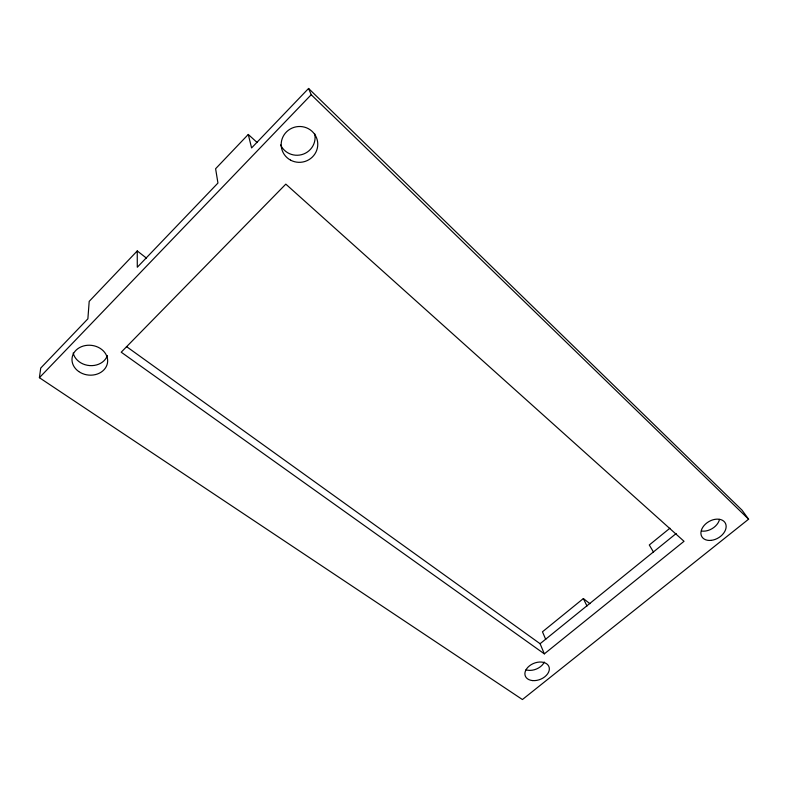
<?xml version="1.0" encoding="UTF-8"?>
<svg xmlns="http://www.w3.org/2000/svg" width="788" height="788" viewBox="0 0 788 788"><rect width="100%" height="100%" fill="white"/><g stroke="black" fill="none" stroke-linecap="round" stroke-linejoin="round"><path stroke-width="1.18" d="M137.25 250.939L137.289 267.26L217.941 183.062L215.607 168.731L248.269 134.452L251.589 147.937L308.571 88.463L741.981 510.102L748.6 519.184L522.414 699.537L39.4 377.698L40.73 368.055L87.882 318.835L89.192 301.371L137.25 250.939L146.45 258.109M39.4 377.698L311.211 94.727L308.571 88.463M589.936 603.687L583.356 598.565L542.469 631.799L545.729 639.432M669.938 528.196L649.292 544.981L653.538 552.152M544.341 653.863L121.214 352.197L285.817 184.136L684.033 541.297L544.341 653.863L540.095 643.717L676.202 533.506M126.415 346.523L540.095 643.717M248.269 134.452L257.174 142.539M311.211 94.727L748.6 519.184M583.356 598.565L586.991 606.031M107.365 355.536A17.631 14.795 7.2 0 1 89.674 365.583A17.631 14.795 7.2 0 1 73.185 352.985M544.311 662.068A12.578 8.629 -21.8 0 1 526 669.81M719.523 519.39A13.416 9.407 -30.7 0 1 701.872 531.082M314.698 133.763A18.045 17.7 -8.7 0 1 280.617 144.933M290.516 160.112A18.311 17.907 -10.6 0 0 317.771 144.046A18.311 17.907 -10.6 0 0 290.132 129.084A18.311 17.907 -10.6 0 0 290.516 160.112M78.682 371.493A17.878 14.933 6.7 0 0 107.463 363.051A17.878 14.933 6.7 0 0 83.321 346.031A17.878 14.933 6.7 0 0 78.682 371.493M532.727 680.596A12.716 8.648 -21.8 0 0 549.206 667.515A12.716 8.648 -21.8 0 0 529.428 665.88A12.716 8.648 -21.8 0 0 532.727 680.596M711.022 540.381A13.563 9.436 -30.6 0 0 725.492 523.439A13.563 9.436 -30.6 0 0 704.058 525.557A13.563 9.436 -30.6 0 0 711.022 540.381"/></g></svg>
